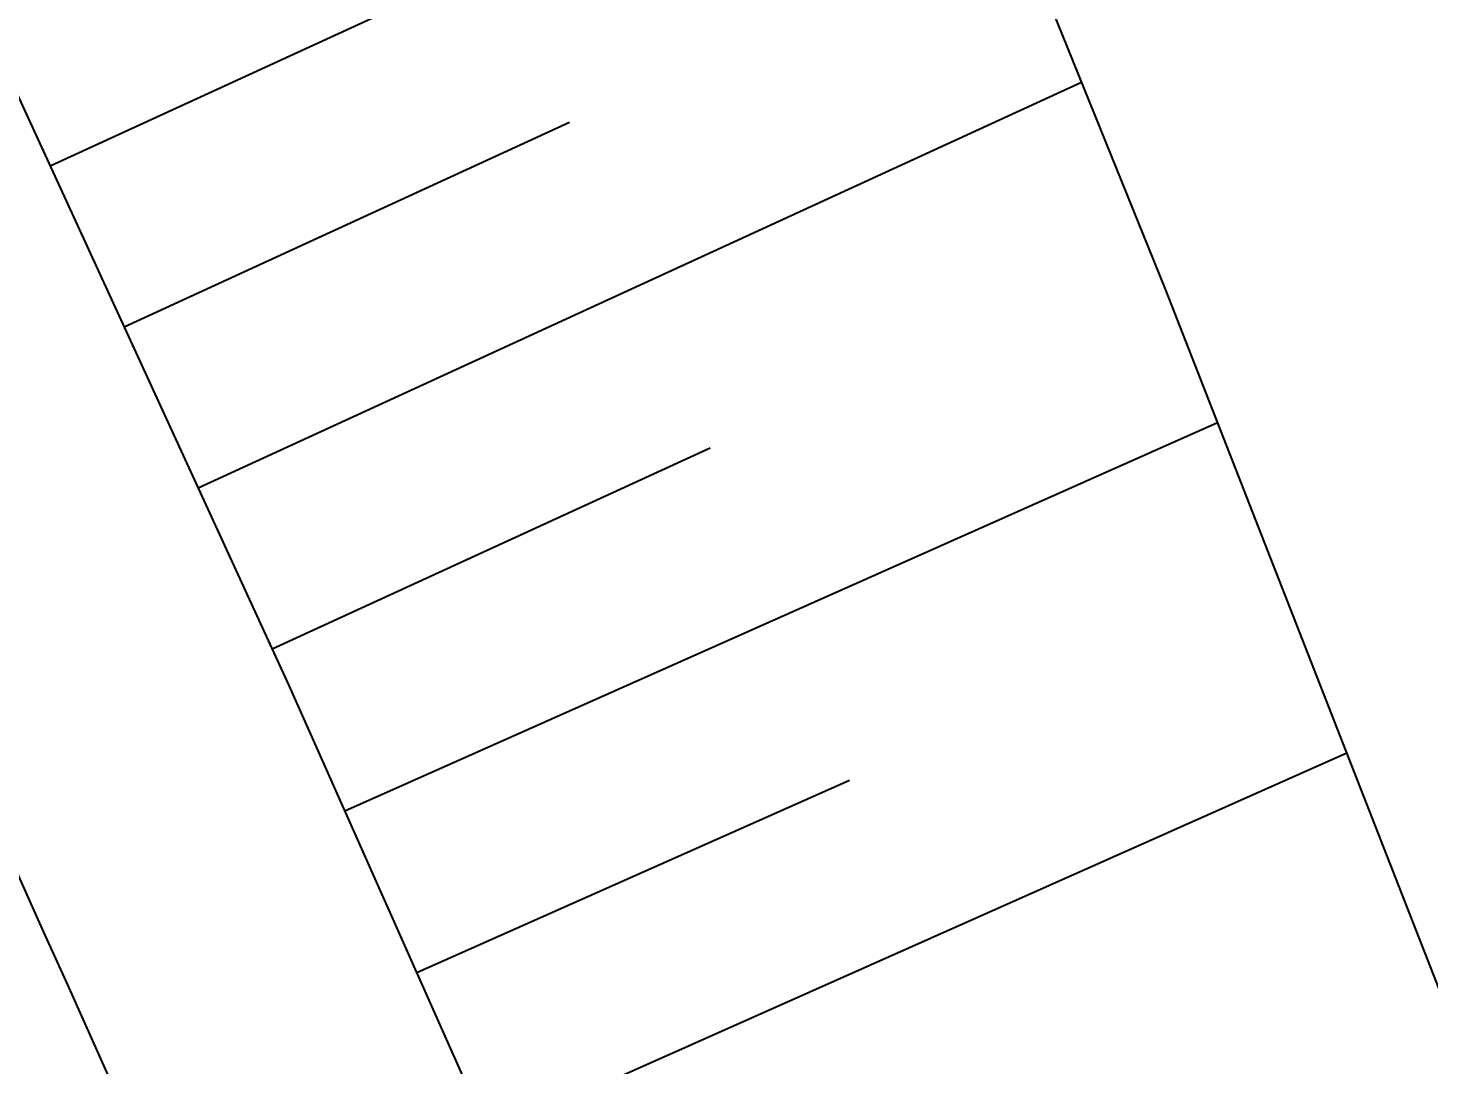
# Model space of a CAD drawing. Header units: millimetres. Extents: x 0 to 285450075, y -3000605 to 8125189010.
# Drawn here: x 6236420.27 to 6236432.13, y 5216696.85 to 5216705.63 of the extents above; entities that cross this region are included whole.
import ezdxf
from ezdxf import colors
from ezdxf.entities.mleader import LeaderData, LeaderLine
from ezdxf.math import Vec2, Vec3

# ---------------------------------------------------------------- set-up
doc = ezdxf.new("R2010")
doc.units = ezdxf.units.MM
for name, color, linetype in [('1 Этап ПК0+00-178+00 (1+).Ситуация.Проектные откосы', 84, 'Continuous'), ('Основное направление 30.05.Верх покрытия', 7, 'Continuous'), ('Основное направление 30.05.Ось трассы', 7, 'Continuous')]:
    doc.layers.add(name, color=color, linetype=linetype)
doc.layers.add('ИС_Выноски', color=3, linetype='Continuous', lineweight=18)
doc.layers.add('ИС_Размер', color=3, linetype='Continuous', lineweight=18)
doc.styles.add('ISOCPEUR', font='isocpeur.ttf', dxfattribs={"width": 0.8, "oblique": 15, "height": 2.5})

# ---------------------------------------------------------------- blocks, each defined once
blk = doc.blocks.new('_DotBlank')
at = {"color": 0, "linetype": 'ByBlock', "lineweight": -2}
blk.add_line((-0.5, 0), (-1, 0), dxfattribs=at)
blk.add_circle((0, 0), 0.5, dxfattribs=at)
blk = doc.blocks.new('SLOPEA$CE6541FE1')
at = {"layer": '1 Этап ПК0+00-178+00 (1+).Ситуация.Проектные откосы'}
for p, q in [((6236420.458, 5216704.462, 10.878), (6236428.059, 5216707.956, 10.878)), ((6236421.711, 5216701.736, 10.878), (6236429.187, 5216705.172, 10.878)), ((6236421.084, 5216703.099, 10.878), (6236424.854, 5216704.831, 10.878)), ((6236422.951, 5216699.004, 10.878), (6236430.338, 5216702.291, 10.878)), ((6236422.337, 5216700.373, 10.878), (6236426.044, 5216702.077, 10.878)), ((6236424.17, 5216696.263, 10.878), (6236431.431, 5216699.494, 10.878)), ((6236423.561, 5216697.634, 10.878), (6236427.222, 5216699.263, 10.878))]:
    blk.add_line(p, q, dxfattribs=at)
at = {"layer": '1 Этап ПК0+00-178+00 (1+).Ситуация.Проектные откосы', "linetype": 'Continuous', "flags": 128}
for points in [[(6236459.731, 5216616.388), (6236456.839, 5216626.205), (6236453.822, 5216635.988), (6236450.718, 5216645.75), (6236447.49, 5216655.476), (6236443.141, 5216668.077), (6236440.736, 5216674.845), (6236437.202, 5216684.484), (6236433.546, 5216694.082), (6236429.897, 5216703.418), (6236426.132, 5216712.714), (6236425.937, 5216713.185), (6236421.141, 5216724.565), (6236417.856, 5216732.12), (6236413.635, 5216741.518)], [(6236455.349, 5216614.972), (6236452.162, 5216624.629), (6236448.855, 5216634.245), (6236445.427, 5216643.818), (6236441.88, 5216653.348), (6236437.092, 5216665.67), (6236434.431, 5216672.272), (6236430.529, 5216681.662), (6236426.511, 5216691.003), (6236422.48, 5216700.064), (6236418.338, 5216709.074), (6236418.125, 5216709.531), (6236412.872, 5216720.544), (6236409.278, 5216727.843), (6236404.684, 5216736.914)]]:
    blk.add_lwpolyline(points, dxfattribs=at)

msp = doc.modelspace()

# ---------------------------------------------------------------- linework, layer by layer
at = {"layer": 'ИС_Размер', "linetype": 'Continuous'}
msp.add_circle((6226064.7742, 5217311.3687), 148840.0322, dxfattribs=at)
at = {"layer": 'Основное направление 30.05.Верх покрытия', "color": 6, "flags": 128}
msp.add_lwpolyline([(6236481.3215, 5216496.0399, 0.0625815), (6236423.9914, 5216689.9006, 0.0387606), (6236364.9204, 5216800.6432, 0.018207), (6236333.6414, 5216850.7871, 0.018207)], format="xyb", dxfattribs=at)
at = {"layer": 'Основное направление 30.05.Верх покрытия', "color": 5, "flags": 128}
msp.add_lwpolyline([(6236480.5814, 5216495.9185, 0.0625815), (6236423.3044, 5216689.5999, 0.0387606), (6236364.288, 5216800.2401, 0.018186), (6236333.0783, 5216850.2823, 0.018186)], format="xyb", dxfattribs=at)

# ---------------------------------------------------------------- next in the draw order: leaders
at = {"layer": 'ИС_Выноски', "color": 3}
ml = msp.add_multileader_mtext('Standard', dxfattribs=at)
ml.set_content('ПК70+50\\P24+3х33+24', color=3, style='ISOCPEUR')
ml.set_leader_properties(color=256, linetype='ByLayer', lineweight=-1)
ml.set_arrow_properties(name='DOTBLANK')
ml.build(insert=Vec2(0, 0))
ml.multileader.update_dxf_attribs({"text_left_attachment_type": 6, "text_right_attachment_type": 6, "dogleg_length": 0.36, "arrow_head_size": 1500, "scale": 25})
ctx = ml.context
ctx.base_point, ctx.scale, ctx.char_height, ctx.arrow_head_size, ctx.landing_gap_size, ctx.plane_origin, ctx.plane_x_axis, ctx.plane_y_axis = Vec3(6236691.2056, 5217349.7238), 25, 125, 1500, 2.25, Vec3(6242724.0352, 5214845.6196), Vec3(1, 0.0000115), Vec3(-0.0000115, 1)
ctx.left_attachment, ctx.right_attachment, ctx.text_align_type = 6, 6, 1
notes = []
notes.append((ctx, [(0, (1, 1, 0), (6236671.0754, 5217349.7235), (1, 0.0000115), 20.1302, [(1, [(6236451.887, 5217068.3139)], 0, [])])]))
ctx.mtext.insert, ctx.mtext.text_direction, ctx.mtext.rotation, ctx.mtext.width, ctx.mtext.alignment, ctx.mtext.flow_direction = Vec3(6237088.6703, 5217499.7283), Vec3(1, 0.0000115), 0.0000115, 857.209003, 2, 5
ctx.mtext.has_bg_fill, ctx.mtext.bg_color, ctx.mtext.bg_scale_factor, ctx.mtext.bg_transparency, ctx.mtext.use_window_bg_color = 1, -1027028792, 1.5, 0, 1
for ctx, leaders in notes:
    for number, flags, end, landing, length, lines in leaders:
        leader = LeaderData()
        leader.index, (leader.has_last_leader_line, leader.has_dogleg_vector, leader.attachment_direction) = number, flags
        leader.last_leader_point, leader.dogleg_vector, leader.dogleg_length = Vec3(end), Vec3(landing), length
        for number, points, colour, breaks in lines:
            line = LeaderLine()
            line.index, line.vertices, line.color, line.breaks = number, Vec3.list(points), colors.encode_raw_color(colour), breaks
            leader.lines.append(line)
        ctx.leaders.append(leader)

# ---------------------------------------------------------------- next in the draw order: linework, layer by layer
at = {"layer": 'Основное направление 30.05.Ось трассы', "color": 1, "lineweight": 40, "true_color": 0xff0000, "flags": 128}
msp.add_lwpolyline([(6236484.5306, 5215168.6635), (6236481.8903, 5216316.6935, 0.0002441), (6236481.8575, 5216329.1934, 0.0007324), (6236481.8003, 5216341.6933, 0.0012207), (6236481.6942, 5216354.1928, 0.001709), (6236481.5149, 5216366.6915, 0.0021973), (6236481.238, 5216379.1884, 0.0026856), (6236480.839, 5216391.682, 0.0031738), (6236480.2937, 5216404.17, 0.0036621), (6236479.5777, 5216416.6494, 0.2782706), (6236007.742, 5217095.1932, 0.0036621), (6235996.2926, 5217100.2089, 0.0031738), (6235984.7756, 5217105.0676, 0.0026856), (6235973.2025, 5217109.791, 0.0021973), (6235961.5837, 5217114.4012, 0.001709), (6235949.9293, 5217118.9205, 0.0012207), (6235938.2486, 5217123.3715, 0.0007324), (6235926.5506, 5217127.7767, 0.0002441), (6235914.844, 5217132.1592), (6235320.4061, 5217354.4691, -0.0193391), (6234250.5061, 5217802.4742), (6233192.5927, 5218294.3631, 0.0310959)], format="xyb", dxfattribs=at)

# ---------------------------------------------------------------- next in the draw order: block references
at = {"layer": '1 Этап ПК0+00-178+00 (1+).Ситуация.Проектные откосы', "color": 7, "linetype": 'Continuous', "lineweight": -3}
msp.add_blockref('SLOPEA$CE6541FE1', (0, 0), dxfattribs=at)

doc.saveas('drawing.dxf')
